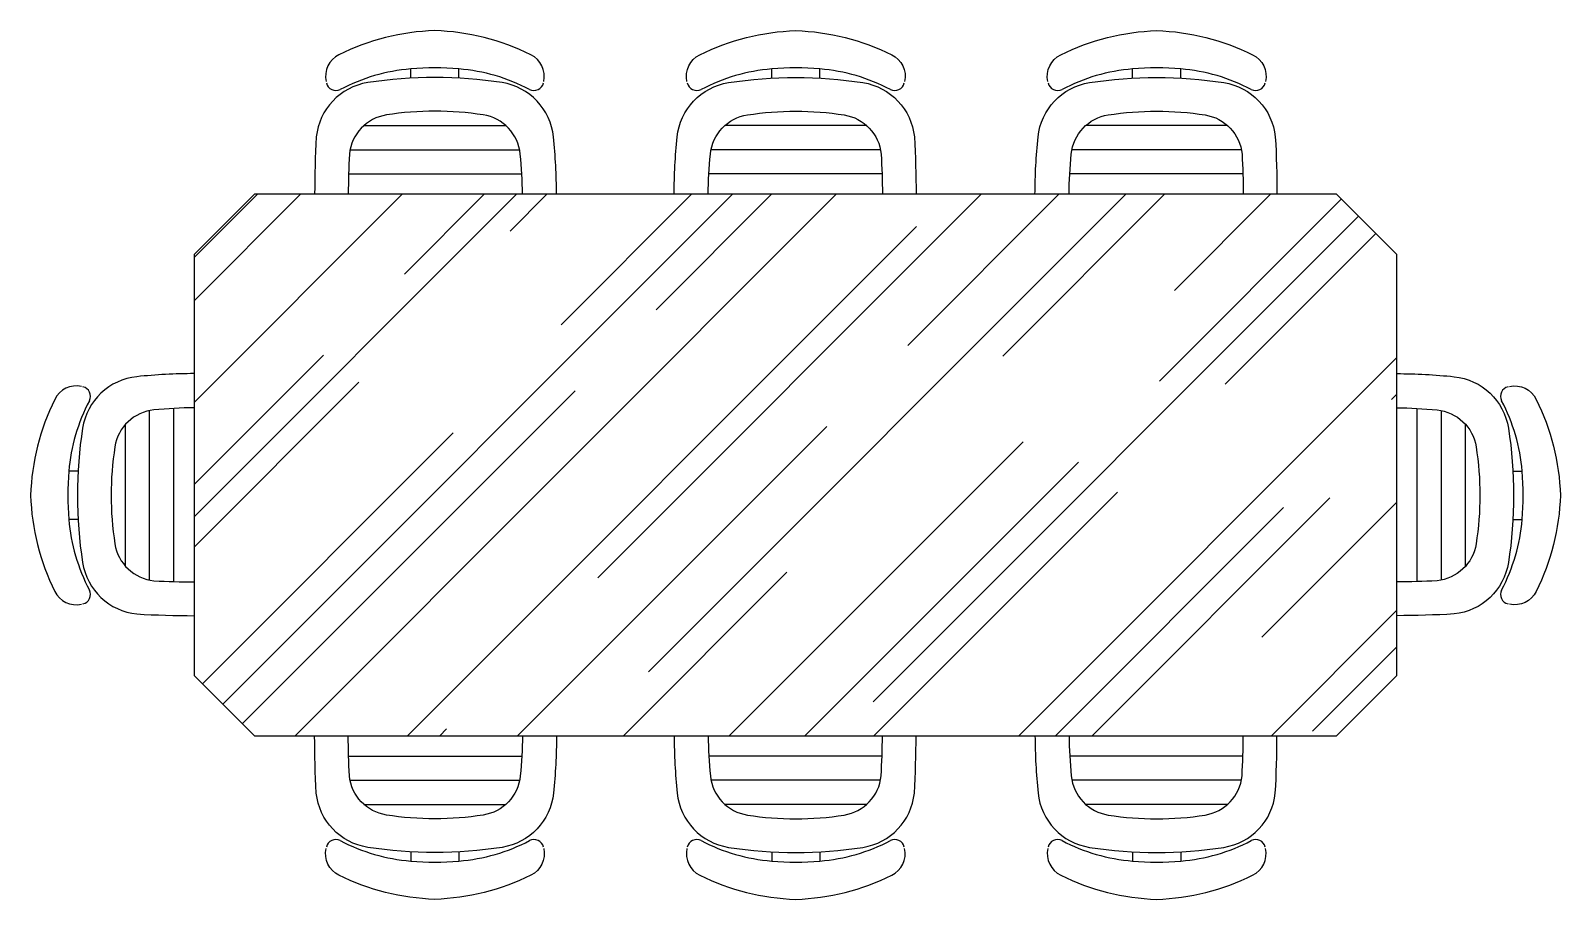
# Model space of a CAD drawing. Header units: millimetres. Extents: x -834 to -831.45, y 2630.92 to 2632.37.
import ezdxf

# ---------------------------------------------------------------- set-up
doc = ezdxf.new("R2010")
doc.units = ezdxf.units.MM
doc.header["$LTSCALE"] = 10
doc.layers.add('Móveis_mesas', color=2, linetype='Continuous')

msp = doc.modelspace()

# ---------------------------------------------------------------- hatches: boundary and pattern name
at = {"layer": 'Móveis_mesas'}
h = msp.add_hatch(dxfattribs=at)
h.set_pattern_fill('AR-RROOF', color=1, scale=0.01, angle=45, style=0)
h.set_pattern_definition([(45, (-70.74727, 0), (0.215526147, 0.574736392), [3.81, -0.508, 1.27, -0.254]), (45, (-70.5982, 0.32868), (-0.418479935, 0.05926969), [0.762, -0.08382, 1.524, -0.1905]), (45, (-70.81013, 0.24247), (0.813611205, 1.054282069), [2.032, -0.3556, 1.016, -0.254])])
h.paths.add_polyline_path([(-833.6249, 2631.1954), (-831.8249, 2631.1954), (-831.7249, 2631.2954), (-831.7249, 2631.9954), (-831.8249, 2632.0954), (-833.6249, 2632.0954), (-833.7249, 2631.9954), (-833.7249, 2631.2954)])

# ---------------------------------------------------------------- linework, layer by layer
for p, q in [((-833.3647, 2632.2886), (-833.3647, 2632.3039)), ((-833.2846, 2632.2886), (-833.2846, 2632.3039)), ((-832.7645, 2632.2886), (-832.7645, 2632.3039)), ((-832.6843, 2632.2886), (-832.6843, 2632.3039)), ((-832.1643, 2632.2886), (-832.1643, 2632.3039)), ((-832.0841, 2632.2886), (-832.0841, 2632.3039)), ((-833.9181, 2631.635), (-833.9334, 2631.635)), ((-831.5317, 2631.635), (-831.5164, 2631.635)), ((-833.9181, 2631.5548), (-833.9334, 2631.5548)), ((-831.5317, 2631.5548), (-831.5164, 2631.5548)), ((-833.3647, 2631.0022), (-833.3647, 2630.9869)), ((-833.2846, 2631.0022), (-833.2846, 2630.9869)), ((-832.7645, 2631.0022), (-832.7645, 2630.9869)), ((-832.6843, 2631.0022), (-832.6843, 2630.9869)), ((-832.1643, 2631.0022), (-832.1643, 2630.9869)), ((-832.0841, 2631.0022), (-832.0841, 2630.9869))]:
    msp.add_line(p, q, dxfattribs=at)
at = {"layer": 'Móveis_mesas', "color": 1}
for p, q in [((-833.4426, 2632.2095), (-833.2067, 2632.2095)), ((-832.6065, 2632.2095), (-832.8424, 2632.2095)), ((-832.0062, 2632.2095), (-832.2422, 2632.2095)), ((-833.4656, 2632.1694), (-833.1837, 2632.1694)), ((-832.5835, 2632.1694), (-832.8654, 2632.1694)), ((-831.9833, 2632.1694), (-832.2651, 2632.1694)), ((-833.468, 2632.1294), (-833.18, 2632.1294)), ((-832.5811, 2632.1294), (-832.869, 2632.1294)), ((-831.9808, 2632.1294), (-832.2688, 2632.1294)), ((-833.799, 2631.454), (-833.799, 2631.7359)), ((-833.7589, 2631.4515), (-833.7589, 2631.7395)), ((-831.6909, 2631.4515), (-831.6909, 2631.7395)), ((-831.6508, 2631.454), (-831.6508, 2631.7359)), ((-833.839, 2631.4769), (-833.839, 2631.7129)), ((-831.6108, 2631.4769), (-831.6108, 2631.7129)), ((-833.468, 2631.1614), (-833.18, 2631.1614)), ((-832.5811, 2631.1614), (-832.869, 2631.1614)), ((-831.9808, 2631.1614), (-832.2688, 2631.1614)), ((-833.4656, 2631.1213), (-833.1837, 2631.1213)), ((-832.5835, 2631.1213), (-832.8654, 2631.1213)), ((-831.9833, 2631.1213), (-832.2651, 2631.1213)), ((-833.4426, 2631.0812), (-833.2067, 2631.0812)), ((-832.6065, 2631.0812), (-832.8424, 2631.0812)), ((-832.0062, 2631.0812), (-832.2422, 2631.0812))]:
    msp.add_line(p, q, dxfattribs=at)
at = {"layer": 'Móveis_mesas'}
for points in [[(-833.1437, 2632.2828, 0.344642), (-833.165, 2632.3273, 0.1068), (-833.3247, 2632.3675, 0.1068), (-833.4843, 2632.3273, 0.344642), (-833.5056, 2632.2828)], [(-832.9054, 2632.2828, -0.344642), (-832.884, 2632.3273, -0.1068), (-832.7244, 2632.3675, -0.1068), (-832.5648, 2632.3273, -0.344642), (-832.5434, 2632.2828)], [(-832.3052, 2632.2828, -0.344642), (-832.2838, 2632.3273, -0.1068), (-832.1242, 2632.3675, -0.1068), (-831.9646, 2632.3273, -0.344642), (-831.9432, 2632.2828)], [(-833.1223, 2632.0954, 0.02383), (-833.1274, 2632.1907, 0.340817), (-833.2129, 2632.281, 0.077917), (-833.4364, 2632.281, 0.340817), (-833.5219, 2632.1907, 0.013162), (-833.5246, 2632.0954)], [(-832.9268, 2632.0954, -0.02383), (-832.9217, 2632.1907, -0.340817), (-832.8362, 2632.281, -0.077917), (-832.6127, 2632.281, -0.340817), (-832.5272, 2632.1907, -0.013162), (-832.5244, 2632.0954)], [(-832.3266, 2632.0954, -0.02383), (-832.3215, 2632.1907, -0.340817), (-832.2359, 2632.281, -0.077917), (-832.0125, 2632.281, -0.340817), (-831.9269, 2632.1907, -0.013162), (-831.9242, 2632.0954)], [(-833.7249, 2631.7973, 0.02383), (-833.8202, 2631.7922, 0.340817), (-833.9105, 2631.7067, 0.077917), (-833.9105, 2631.4832, 0.340817), (-833.8202, 2631.3977, 0.013162), (-833.7249, 2631.3949)], [(-831.7249, 2631.7973, -0.02383), (-831.6296, 2631.7922, -0.340817), (-831.5393, 2631.7067, -0.077917), (-831.5393, 2631.4832, -0.340817), (-831.6296, 2631.3977, -0.013162), (-831.7249, 2631.3949)], [(-833.9123, 2631.7759, 0.344642), (-833.9568, 2631.7545, 0.1068), (-833.997, 2631.5949, 0.1068), (-833.9568, 2631.4353, 0.344642), (-833.9123, 2631.4139)], [(-831.5375, 2631.7759, -0.344642), (-831.493, 2631.7545, -0.1068), (-831.4528, 2631.5949, -0.1068), (-831.493, 2631.4353, -0.344642), (-831.5375, 2631.4139)], [(-833.1223, 2631.1954, -0.02383), (-833.1274, 2631.1001, -0.340817), (-833.2129, 2631.0098, -0.077917), (-833.4364, 2631.0098, -0.340817), (-833.5219, 2631.1001, -0.013162), (-833.5246, 2631.1954)], [(-832.9268, 2631.1954, 0.02383), (-832.9217, 2631.1001, 0.340817), (-832.8362, 2631.0098, 0.077917), (-832.6127, 2631.0098, 0.340817), (-832.5272, 2631.1001, 0.013162), (-832.5244, 2631.1954)], [(-832.3266, 2631.1954, 0.02383), (-832.3215, 2631.1001, 0.340817), (-832.2359, 2631.0098, 0.077917), (-832.0125, 2631.0098, 0.340817), (-831.9269, 2631.1001, 0.013162), (-831.9242, 2631.1954)], [(-833.1437, 2631.008, -0.344642), (-833.165, 2630.9635, -0.1068), (-833.3247, 2630.9233, -0.1068), (-833.4843, 2630.9635, -0.344642), (-833.5056, 2631.008)], [(-832.9054, 2631.008, 0.344642), (-832.884, 2630.9635, 0.1068), (-832.7244, 2630.9233, 0.1068), (-832.5648, 2630.9635, 0.344642), (-832.5434, 2631.008)], [(-832.3052, 2631.008, 0.344642), (-832.2838, 2630.9635, 0.1068), (-832.1242, 2630.9233, 0.1068), (-831.9646, 2630.9635, 0.344642), (-831.9432, 2631.008)]]:
    msp.add_lwpolyline(points, format="xyb", dxfattribs=at)
at = {"layer": 'Móveis_mesas', "color": 1}
for points in [[(-833.1789, 2632.0954, 0.023238), (-833.1826, 2632.1623, 0.343778), (-833.2442, 2632.2273, 0.078519), (-833.4051, 2632.2273, 0.340817), (-833.4667, 2632.1623, 0.011187), (-833.4687, 2632.0954)], [(-832.8701, 2632.0954, -0.023238), (-832.8664, 2632.1623, -0.343778), (-832.8049, 2632.2273, -0.078519), (-832.644, 2632.2273, -0.340817), (-832.5824, 2632.1623, -0.011187), (-832.5804, 2632.0954)], [(-832.2699, 2632.0954, -0.023238), (-832.2662, 2632.1623, -0.343778), (-832.2047, 2632.2273, -0.078519), (-832.0437, 2632.2273, -0.340817), (-831.9822, 2632.1623, -0.011187), (-831.9802, 2632.0954)], [(-833.7249, 2631.7406, 0.023238), (-833.7918, 2631.7369, 0.343778), (-833.8568, 2631.6754, 0.078519), (-833.8568, 2631.5145, 0.340817), (-833.7918, 2631.4529, 0.011187), (-833.7249, 2631.4509)], [(-831.7249, 2631.7406, -0.023238), (-831.658, 2631.7369, -0.343778), (-831.593, 2631.6754, -0.078519), (-831.593, 2631.5145, -0.340817), (-831.658, 2631.4529, -0.011187), (-831.7249, 2631.4509)], [(-833.1789, 2631.1954, -0.023238), (-833.1826, 2631.1285, -0.343778), (-833.2442, 2631.0635, -0.078519), (-833.4051, 2631.0635, -0.340817), (-833.4667, 2631.1285, -0.011187), (-833.4687, 2631.1954)], [(-832.8701, 2631.1954, 0.023238), (-832.8664, 2631.1285, 0.343778), (-832.8049, 2631.0635, 0.078519), (-832.644, 2631.0635, 0.340817), (-832.5824, 2631.1285, 0.011187), (-832.5804, 2631.1954)], [(-832.2699, 2631.1954, 0.023238), (-832.2662, 2631.1285, 0.343778), (-832.2047, 2631.0635, 0.078519), (-832.0437, 2631.0635, 0.340817), (-831.9822, 2631.1285, 0.011187), (-831.9802, 2631.1954)]]:
    msp.add_lwpolyline(points, format="xyb", dxfattribs=at)
at = {"layer": 'Móveis_mesas'}
msp.add_lwpolyline([(-833.6249, 2631.1954), (-831.8249, 2631.1954), (-831.7249, 2631.2954), (-831.7249, 2631.9954), (-831.8249, 2632.0954), (-833.6249, 2632.0954), (-833.7249, 2631.9954), (-833.7249, 2631.2954)], close=True, dxfattribs=at)
for centre, radius, start, end in [((-833.3396, 2631.9988), 0.306, 94.7148, 117.7352), ((-833.3247, 2631.8669), 0.4388, 84.7595, 95.2405), ((-833.3097, 2631.9988), 0.306, 62.2648, 85.2852), ((-832.7393, 2631.9988), 0.306, 94.7148, 117.7352), ((-832.7244, 2631.8669), 0.4388, 84.7595, 95.2405), ((-832.7095, 2631.9988), 0.306, 62.2648, 85.2852), ((-832.1391, 2631.9988), 0.306, 94.7148, 117.7352), ((-832.1242, 2631.8669), 0.4388, 84.7595, 95.2405), ((-832.1093, 2631.9988), 0.306, 62.2648, 85.2852), ((-833.4895, 2632.2839), 0.016, 192.3844, 297.7352), ((-833.1598, 2632.2839), 0.016, 242.2648, 347.6156), ((-832.8892, 2632.2839), 0.016, 192.3844, 297.7352), ((-832.5596, 2632.2839), 0.016, 242.2648, 347.6156), ((-832.289, 2632.2839), 0.016, 192.3844, 297.7352), ((-831.9594, 2632.2839), 0.016, 242.2648, 347.6156), ((-833.9134, 2631.7597), 0.016, 332.2648, 77.6156), ((-831.5364, 2631.7597), 0.016, 102.3844, 207.7352), ((-833.6284, 2631.6098), 0.306, 152.2648, 175.2852), ((-831.8214, 2631.6098), 0.306, 4.7148, 27.7352), ((-833.4964, 2631.5949), 0.4388, 174.7595, 185.2405), ((-831.9534, 2631.5949), 0.4388, 354.7595, 5.2405), ((-833.6284, 2631.58), 0.306, 184.7148, 207.7352), ((-831.8214, 2631.58), 0.306, 332.2648, 355.2852), ((-833.9134, 2631.4301), 0.016, 282.3844, 27.7352), ((-831.5364, 2631.4301), 0.016, 152.2648, 257.6156), ((-833.4895, 2631.0068), 0.016, 62.2648, 167.6156), ((-833.3396, 2631.2919), 0.306, 242.2648, 265.2852), ((-833.3097, 2631.2919), 0.306, 274.7148, 297.7352), ((-833.1598, 2631.0068), 0.016, 12.3844, 117.7352), ((-832.8892, 2631.0068), 0.016, 62.2648, 167.6156), ((-832.7393, 2631.2919), 0.306, 242.2648, 265.2852), ((-832.7095, 2631.2919), 0.306, 274.7148, 297.7352), ((-832.5596, 2631.0068), 0.016, 12.3844, 117.7352), ((-832.289, 2631.0068), 0.016, 62.2648, 167.6156), ((-832.1391, 2631.2919), 0.306, 242.2648, 265.2852), ((-832.1093, 2631.2919), 0.306, 274.7148, 297.7352), ((-831.9594, 2631.0068), 0.016, 12.3844, 117.7352), ((-833.3247, 2631.4239), 0.4388, 264.7595, 275.2405), ((-832.7244, 2631.4239), 0.4388, 264.7595, 275.2405), ((-832.1242, 2631.4239), 0.4388, 264.7595, 275.2405)]:
    msp.add_arc(centre, radius, start, end, dxfattribs=at)

doc.saveas('drawing.dxf')
